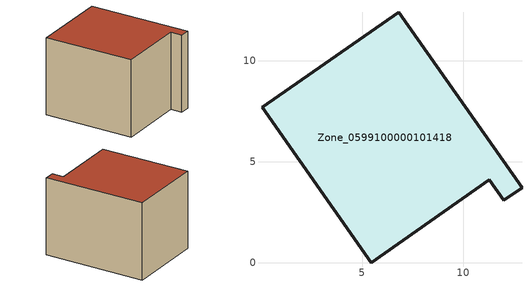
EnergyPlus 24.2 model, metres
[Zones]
Zone_0599100000101418
 floor ground (C_G): 12.02,3.09 11.31,4.11 5.46,0 0.05,7.71 6.82,12.41 12.92,3.72 z0
 wall outside (C_F): 11.31,4.11 12.02,3.09 12.92,3.72 6.82,12.41 0.05,7.71 5.46,0 11.31,4.11 z0:8.04
 roof outside (C_R): 6.82,12.41 0.05,7.71 5.46,0 11.31,4.11 12.02,3.09 12.92,3.72 z8.04
[BUILDING]
Pand.0599100000101418: North Axis=0; Terrain=City; Loads Convergence Tolerance Value=0.04; Temperature Convergence Tolerance Value=0.4; Solar Distribution=FullExterior; Maximum Number of Warmup Days=25; Minimum Number of Warmup Days=1
[Site:Location]
Rotterdam.The.Hague.AP_ZH_NLD Design_Conditions: Latitude=51.96; Longitude=4.45; Time Zone=1; Elevation=-4.5
[SITE:GROUNDTEMPERATURE:BUILDINGSURFACE]
18, 18, 18, 18, 18, 18, 18, 18, 18, 18, 18, 18
[MATERIAL] Thermal Absorptance=0.9; Solar Absorptance=0.7; Visible Absorptance=0.7
Name | Roughness | Thickness | Conductivity | Density | Specific Heat
G.TI.1946-1964 | MediumSmooth | 0.15 | 1 | 540 | 1210
F.TI.1946-1964 | Rough | 0.3 | 0.857143 | 1920 | 840
R.TI.1946-1964 | MediumRough | 0.2 | 0.277778 | 1500 | 1000
[CONSTRUCTION]
C_G: G.TI.1946-1964
C_F: F.TI.1946-1964
C_R: R.TI.1946-1964
[ZONE]
Zone_0599100000101418: Type=1; Multiplier=1; Ceiling Height=Autocalculate; Volume=Autocalculate; Floor Area=autocalculate; Part of Total Floor Area=Yes
[ZONEINFILTRATION:DESIGNFLOWRATE]
Infil_Zone_0599100000101418: Zone or ZoneList or Space or SpaceList=Zone_0599100000101418; Schedule=AlwaysOn; Design Flow Rate Calculation Method=Flow/Area; Flow Rate per Floor Area=0.003; Constant Term Coefficient=1; Temperature Term Coefficient=0; Velocity Term Coefficient=0; Velocity Squared Term Coefficient=0
[HVACTEMPLATE:ZONE:IDEALLOADSAIRSYSTEM]
Zone_0599100000101418: Maximum Heating Supply Air Temperature=50; Minimum Cooling Supply Air Temperature=13; Maximum Heating Supply Air Humidity Ratio=0.0156; Minimum Cooling Supply Air Humidity Ratio=0.0077; Heating Limit=NoLimit; Cooling Limit=NoLimit; Dehumidification Control Type=ConstantSensibleHeatRatio; Cooling Sensible Heat Ratio=0.7; Dehumidification Setpoint=60; Humidification Control Type=None; Humidification Setpoint=30; Outdoor Air Method=None; Outdoor Air Flow Rate per Person=0.00944; Outdoor Air Flow Rate per Zone Floor Area=0; Outdoor Air Flow Rate per Zone=0; Demand Controlled Ventilation Type=None; Outdoor Air Economizer Type=NoEconomizer; Heat Recovery Type=None; Sensible Heat Recovery Effectiveness=0.7; Latent Heat Recovery Effectiveness=0.65
[ZONECONTROL:THERMOSTAT]
ThermostatControl_Zone_0599100000101418: Zone or ZoneList=Zone_0599100000101418; Control Type Schedule=DualSetpointControlType; Control 1=Thermostat_Zone_0599100000101418; Temperature Difference Between Cutout And Setpoint=0
[THERMOSTATSETPOINT:DUALSETPOINT]
Thermostat_Zone_0599100000101418: Heating Setpoint Temperature Schedule=HeatingSetpoint_Zone_0599100000101418; Cooling Setpoint Temperature Schedule=CoolingSetpoint_Zone_0599100000101418
[SCHEDULE:COMPACT]
HeatingSetpoint_Zone_0599100000101418: Through: 12/31, For: AllDays, Until: 24:00, 21
CoolingSetpoint_Zone_0599100000101418: Through: 12/31, For: AllDays, Until: 24:00, 24
DualSetpointControlType: Through: 12/31, For: AllDays, Until: 24:00, 4
AlwaysOn: Through: 12/31, For: AllDays, Until: 24:00, 1
